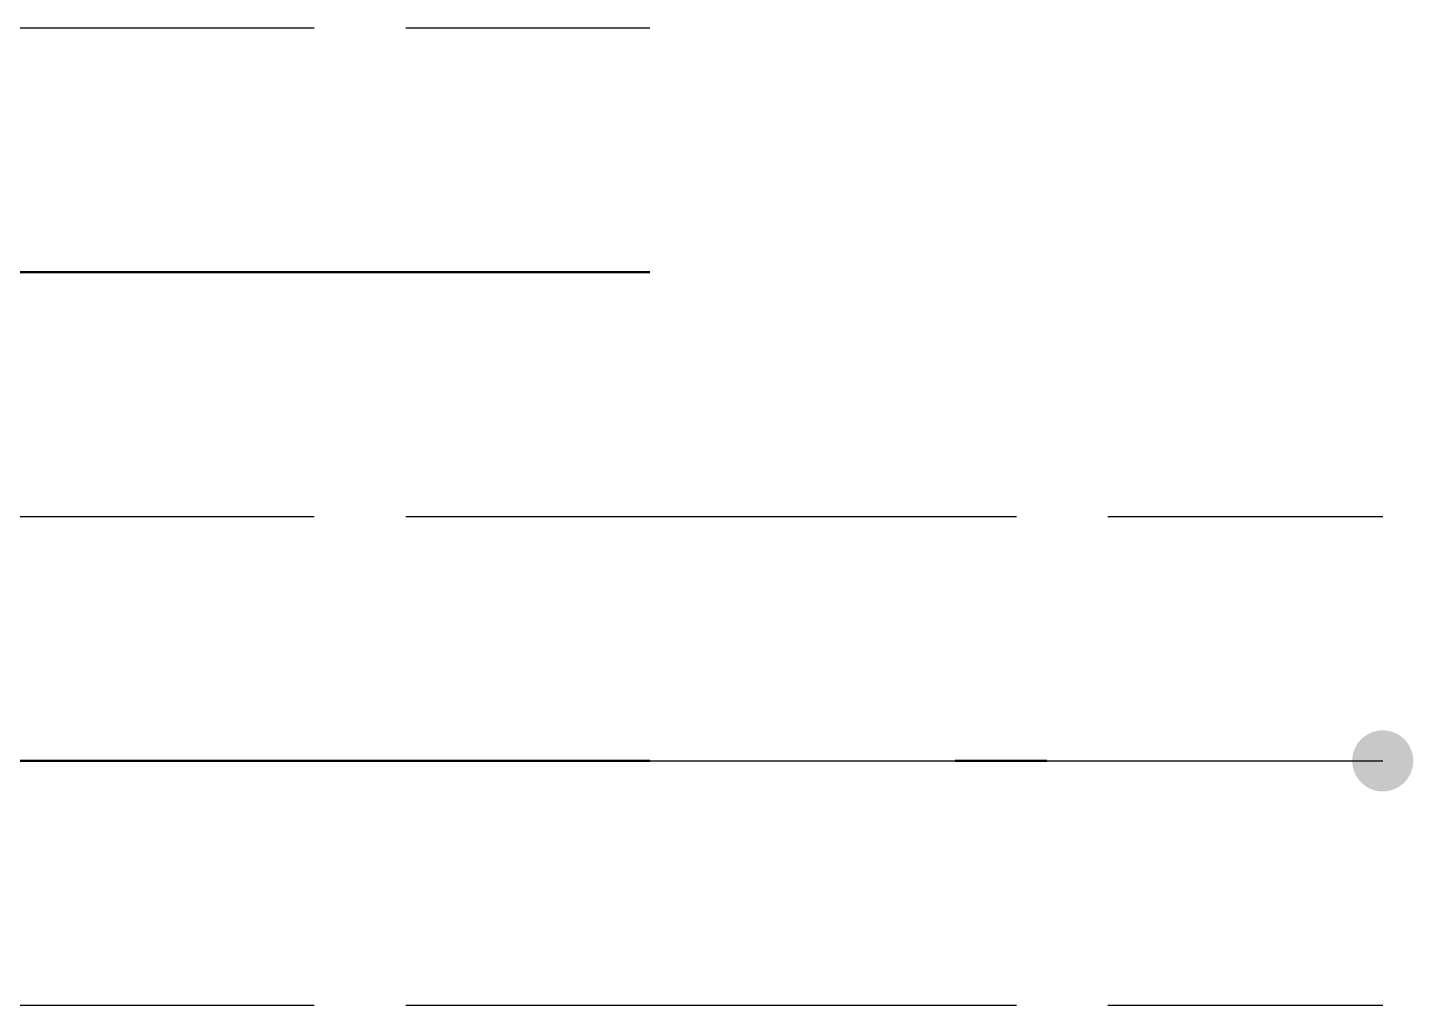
# Model space of a CAD drawing. Header units: inches. Extents: x -1 to 181, y -1 to 90.
# Drawn here: x 135.62 to 181, y 38 to 70 of the extents above; entities that cross this region are included whole.
import ezdxf

# ---------------------------------------------------------------- set-up
doc = ezdxf.new("R2010")
doc.units = ezdxf.units.IN
doc.header["$MEASUREMENT"] = 0
doc.linetypes.add('ACAD_ISO02W100', pattern=[15, 12, -3])
for name, color, linetype, lineweight in [('conectores_AT', 7, 'Continuous', 50), ('CS_AT', 7, 'ACAD_ISO02W100', 50), ('disjuntores_AT', 7, 'ACAD_ISO02W100', 50), ('DRAKE_AT', 90, 'Continuous', 50)]:
    doc.layers.add(name, color=color, linetype=linetype, lineweight=lineweight)
for name, color, linetype in [('drake2_AT', 92, 'Continuous'), ('EHS', 160, 'ACAD_ISO02W100'), ('FLINT_AT', 40, 'Continuous'), ('OPGW', 180, 'ACAD_ISO02W100'), ('SE Ourolândia II', 7, 'Continuous')]:
    doc.layers.add(name, color=color, linetype=linetype)

msp = doc.modelspace()

# ---------------------------------------------------------------- hatches: boundary and pattern name
at = {"layer": 'SE Ourolândia II'}
msp.add_hatch(color=256, dxfattribs=at).paths.add_polyline_path([(181, 46), (180.995, 45.902), (180.981, 45.805), (180.957, 45.71), (180.924, 45.617), (180.882, 45.529), (180.831, 45.444), (180.773, 45.366), (180.707, 45.293), (180.634, 45.227), (180.556, 45.169), (180.471, 45.118), (180.383, 45.076), (180.29, 45.043), (180.195, 45.019), (180.098, 45.005), (180, 45), (179.902, 45.005), (179.805, 45.019), (179.71, 45.043), (179.617, 45.076), (179.529, 45.118), (179.444, 45.169), (179.366, 45.227), (179.293, 45.293), (179.227, 45.366), (179.169, 45.444), (179.118, 45.529), (179.076, 45.617), (179.043, 45.71), (179.019, 45.805), (179.005, 45.902), (179, 46), (179.005, 46.098), (179.019, 46.195), (179.043, 46.29), (179.076, 46.383), (179.118, 46.471), (179.169, 46.556), (179.227, 46.634), (179.293, 46.707), (179.366, 46.773), (179.444, 46.831), (179.529, 46.882), (179.617, 46.924), (179.71, 46.957), (179.805, 46.981), (179.902, 46.995), (180, 47), (180.098, 46.995), (180.195, 46.981), (180.29, 46.957), (180.383, 46.924), (180.471, 46.882), (180.556, 46.831), (180.634, 46.773), (180.707, 46.707), (180.773, 46.634), (180.831, 46.556), (180.882, 46.471), (180.924, 46.383), (180.957, 46.29), (180.981, 46.195), (180.995, 46.098), (181, 46)], flags=0)

# ---------------------------------------------------------------- linework, layer by layer
at = {"layer": 'conectores_AT'}
msp.add_polyline3d([(166, 46, 5.5), (169, 46, 7.3)], dxfattribs=at)
at = {"layer": 'CS_AT', "elevation": 5.5}
for points in [[(148.75, 62), (152.25, 62)], [(148.75, 46), (152.25, 46)]]:
    msp.add_lwpolyline(points, dxfattribs=at)
at = {"layer": 'disjuntores_AT'}
for points in [[(144.7, 62, 8), (144.7, 62, 5.5)], [(144.7, 46, 8), (144.7, 46, 5.5)], [(169, 46, 7.3), (169, 46, 17.8)]]:
    msp.add_polyline3d(points, dxfattribs=at)
at = {"layer": 'drake2_AT', "elevation": 5.5}
for points in [[(134.7, 62), (138.7, 62)], [(144.7, 62), (148.75, 62)], [(152.25, 62), (156, 62)], [(134.7, 46), (138.7, 46)], [(144.7, 46), (148.75, 46)], [(152.25, 46), (156, 46)], [(156, 46), (166, 46)]]:
    msp.add_lwpolyline(points, dxfattribs=at)
at = {"layer": 'drake2_AT'}
for points in [[(138.7, 62, 5.5), (144.7, 62, 8)], [(152.25, 62, 17.8), (156, 62, 8.75)], [(156, 62, 5.5), (156, 62, 8.75)], [(138.7, 46, 5.5), (144.7, 46, 8)]]:
    msp.add_polyline3d(points, dxfattribs=at)
at = {"layer": 'DRAKE_AT', "elevation": 17.8}
for points in [[(125.5, 62), (152.25, 62)], [(152.25, 62), (156, 62)], [(125.5, 46), (156, 46)]]:
    msp.add_lwpolyline(points, dxfattribs=at)
at = {"layer": 'EHS', "elevation": 21}
for points in [[(118, 70), (156, 70)], [(118, 54), (156, 54)], [(118, 38), (156, 38)]]:
    msp.add_lwpolyline(points, dxfattribs=at)
at = {"layer": 'FLINT_AT', "elevation": 17.8}
for points in [[(156, 46), (169, 46)], [(169, 46), (180, 46)]]:
    msp.add_lwpolyline(points, dxfattribs=at)
at = {"layer": 'OPGW', "elevation": 21}
for points in [[(156, 54), (180, 54)], [(156, 38), (180, 38)]]:
    msp.add_lwpolyline(points, dxfattribs=at)

doc.saveas('drawing.dxf')
